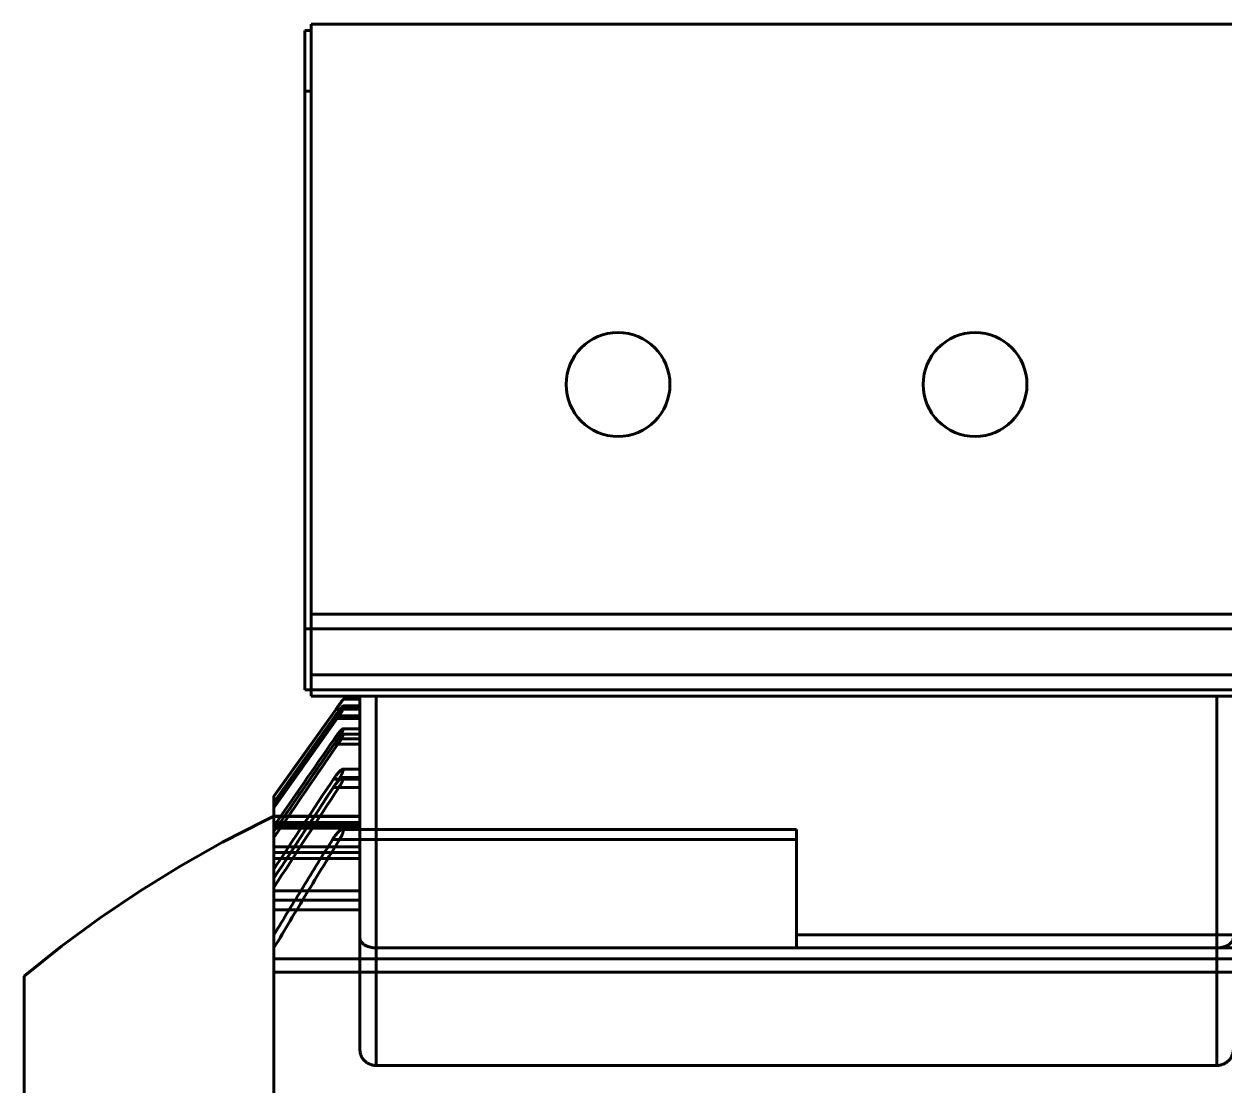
# Model space of a CAD drawing. Header units: millimetres. Extents: x -1437 to 2444, y -445 to 905.
# Drawn here: x 1240 to 1610, y 371 to 698 of the extents above; entities that cross this region are included whole.
import ezdxf

# ---------------------------------------------------------------- set-up
doc = ezdxf.new("R2010")
doc.units = ezdxf.units.MM
doc.layers.add('G-IMPT', color=8, linetype='Continuous', lineweight=40)

# ---------------------------------------------------------------- blocks, each defined once
blk = doc.blocks.new('A3-PCW-PUMP-300X250_dwg_11_PART_ligp6vd3nh57nxv0ca5b7lvza________in_ASM_CPKN_3e_250_400-7417975-前')
at = {"layer": 'G-IMPT', "lineweight": 60}
for p, q in [((1326.5, 696), (1326.5, 511.7)), ((1326.5, 677.3), (1326.5, 696)), ((1328.5, 696), (1326.5, 696)), ((1328.5, 516.31), (1328.5, 698)), ((1328.5, 698), (1627.5, 698)), ((1627.5, 698), (1328.5, 698)), ((1328.5, 698), (1328.5, 491)), ((1328.5, 677.3), (1328.5, 696)), ((1328.5, 696), (1328.5, 516.31)), ((1326.5, 493), (1326.5, 677.3)), ((1328.5, 677.3), (1326.5, 677.3)), ((1328.5, 497.61), (1328.5, 677.3)), ((1627.5, 516.31), (1328.5, 516.31)), ((1326.5, 511.7), (1326.5, 493)), ((1326.5, 511.7), (1629.5, 511.7)), ((1328.5, 497.61), (1627.5, 497.61)), ((1328.5, 491), (1328.5, 497.61)), ((1629.5, 493), (1326.5, 493)), ((1627.5, 491), (1328.5, 491)), ((1328.5, 491), (1627.5, 491)), ((1343.5, 490.06), (1338.34, 490.06)), ((1343.5, 491), (1343.5, 382.01)), ((1343.5, 491), (1343.5, 382.01)), ((1343.5, 491), (1348.5, 491)), ((1343.5, 416.51), (1343.5, 491)), ((1343.5, 491), (1348.5, 491)), ((1343.5, 490.06), (1343.5, 486.98)), ((1348.5, 377.27), (1348.5, 491)), ((1607.5, 491), (1348.5, 491)), ((1348.5, 413.49), (1348.5, 491)), ((1348.5, 491), (1607.5, 491)), ((1607.5, 377.27), (1607.5, 491)), ((1607.5, 491), (1612.5, 491)), ((1607.5, 413.49), (1607.5, 491)), ((1607.5, 491), (1612.5, 491)), ((1336.13, 486.98), (1317, 460.2)), ((1317, 460.2), (1336.13, 486.98)), ((1343.5, 484.93), (1335.9, 484.93)), ((1336.13, 486.98), (1343.5, 486.98)), ((1343.5, 486.98), (1336.18, 486.98)), ((1336.41, 484.93), (1343.5, 484.93)), ((1343.5, 487.22), (1338.32, 487.22)), ((1343.5, 488.01), (1338.33, 488.01)), ((1343.5, 488.01), (1343.5, 484.93)), ((1343.5, 487.22), (1343.5, 484.14)), ((1343.5, 486.98), (1343.5, 454.04)), ((1343.5, 453.97), (1343.5, 486.98)), ((1343.5, 452.1), (1343.5, 484.93)), ((1343.5, 484.93), (1343.5, 451.29)), ((1335.85, 484.14), (1343.5, 484.14)), ((1343.5, 484.14), (1336.45, 484.14)), ((1343.5, 484.14), (1343.5, 451.29)), ((1343.5, 450.34), (1343.5, 484.14)), ((1343.5, 477.88), (1335.62, 477.88)), ((1336.69, 477.88), (1343.5, 477.88)), ((1343.5, 479.34), (1338.27, 479.34)), ((1343.5, 480.96), (1338.28, 480.96)), ((1343.5, 480.96), (1343.5, 477.88)), ((1343.5, 479.34), (1343.5, 476.26)), ((1343.5, 477.88), (1343.5, 442.87)), ((1343.5, 444.62), (1343.5, 477.88)), ((1335.57, 476.26), (1343.5, 476.26)), ((1343.5, 476.26), (1336.73, 476.26)), ((1343.5, 440.97), (1343.5, 476.26)), ((1343.5, 476.26), (1343.5, 442.87)), ((1343.5, 468.53), (1338.19, 468.53)), ((1343.5, 468.53), (1343.5, 465.45)), ((1343.5, 462.92), (1335.29, 462.92)), ((1343.5, 465.45), (1335.34, 465.45)), ((1336.97, 465.45), (1343.5, 465.45)), ((1343.5, 462.92), (1337.01, 462.92)), ((1343.5, 466), (1338.17, 466)), ((1343.5, 466), (1343.5, 462.92)), ((1343.5, 465.45), (1343.5, 428.2)), ((1343.5, 431.01), (1343.5, 465.45)), ((1343.5, 425.2), (1343.5, 462.92)), ((1343.5, 428.2), (1343.5, 462.92)), ((1317, 454.04), (1317, 460.2)), ((1317, 460.2), (1317, 460.13)), ((1317, 453.97), (1317, 460.13)), ((1317, 458.31), (1317, 452.1)), ((1317, 458.31), (1317, 457.51)), ((1317, 451.29), (1317, 457.51)), ((1317, 457.51), (1317, 451.29)), ((1317, 457.51), (1317, 456.58)), ((1317, 456.58), (1317, 450.34)), ((1343.5, 454.04), (1317, 454.04)), ((1317, 454.04), (1317, 453.97)), ((1317, 454.04), (1317, 452.1)), ((1317, 453.97), (1317, 451.29)), ((1317, 453.97), (1343.5, 453.97)), ((1317, 452.1), (1343.5, 452.1)), ((1317, 452.1), (1317, 451.29)), ((1343.5, 452.1), (1343.5, 454.04)), ((1343.5, 453.97), (1343.5, 451.29)), ((1343.5, 451.29), (1317, 451.29)), ((1317, 451.29), (1317, 450.34)), ((1317, 451.29), (1317, 444.62)), ((1343.5, 451.29), (1317, 451.29)), ((1317, 451), (1317, 444.62)), ((1317, 451), (1317, 449.29)), ((1317, 450.34), (1343.5, 450.34)), ((1317, 450.34), (1317, 442.87)), ((1317, 442.87), (1317, 449.29)), ((1317, 449.29), (1317, 447.43)), ((1317, 449.29), (1317, 442.87)), ((1478, 449.97), (1338.06, 449.97)), ((1343.5, 451.29), (1343.5, 444.62)), ((1343.5, 450.34), (1343.5, 442.87)), ((1478, 449.97), (1478, 446.89)), ((1317, 447.43), (1317, 440.97)), ((1317, 444.62), (1343.5, 444.62)), ((1317, 444.62), (1317, 442.87)), ((1478, 446.89), (1335.06, 446.89)), ((1337.24, 446.89), (1478, 446.89)), ((1478, 417.48), (1478, 446.89)), ((1478, 446.89), (1478, 413.49)), ((1343.5, 442.87), (1317, 442.87)), ((1317, 442.87), (1317, 440.97)), ((1317, 442.87), (1317, 431.01)), ((1343.5, 442.87), (1317, 442.87)), ((1317, 440.97), (1343.5, 440.97)), ((1317, 440.97), (1317, 428.2)), ((1343.5, 442.87), (1343.5, 431.01)), ((1343.5, 440.97), (1343.5, 428.2)), ((1317, 431.01), (1317, 437.72)), ((1317, 437.72), (1317, 434.99)), ((1317, 428.2), (1317, 434.99)), ((1317, 434.99), (1317, 432.08)), ((1317, 434.99), (1317, 428.2)), ((1317, 432.08), (1317, 425.2)), ((1317, 431.01), (1317, 428.2)), ((1317, 431.01), (1343.5, 431.01)), ((1343.5, 428.2), (1317, 428.2)), ((1317, 428.2), (1317, 425.2)), ((1317, 428.2), (1317, 410.17)), ((1317, 428.2), (1343.5, 428.2)), ((1343.5, 428.2), (1343.5, 416.51)), ((1317, 425.2), (1343.5, 425.2)), ((1317, 425.2), (1317, 337)), ((1343.5, 425.2), (1343.5, 382.01)), ((1317, 417.48), (1317, 410.17)), ((1317, 417.48), (1317, 413.49)), ((1620.5, 417.48), (1478, 417.48)), ((1478, 417.48), (1478, 413.49)), ((1317, 406.04), (1317, 413.49)), ((1607.5, 413.49), (1348.5, 413.49)), ((1478, 413.49), (1620.5, 413.49)), ((1317, 410.17), (2073.6, 410.17)), ((1317, 410.17), (1317, 406.04)), ((1240, 183), (1240, 404.76)), ((2073.6, 406.04), (1317, 406.04)), ((1317, 406.04), (1317, 337)), ((1348.5, 377.27), (1607.5, 377.27))]:
    blk.add_line(p, q, dxfattribs=at)
at = {"layer": 'G-IMPT', "lineweight": 60, "flags": 128}
for points in [[(1336.18, 486.98), (1326.59, 473.56), (1317, 460.13)], [(1335.9, 484.93), (1326.45, 471.62), (1317, 458.31)], [(1317, 457.51), (1326.7, 471.22), (1336.41, 484.93)], [(1317, 457.51), (1326.42, 470.83), (1335.85, 484.14)], [(1336.45, 484.14), (1326.72, 470.36), (1317, 456.58)], [(1240, 404.76), (1251.56, 413.98), (1263.47, 422.73), (1275.73, 430.99), (1288.31, 438.76), (1301.18, 446.02), (1314.34, 452.76), (1317, 454.04)]]:
    blk.add_lwpolyline(points, dxfattribs=at)
at = {"layer": 'G-IMPT', "lineweight": 60}
for centre, radius, start, end in [((1423, 587), 16, 0, 180), ((1423, 587), 16, 0, 180), ((1533, 587), 16, 0, 180), ((1533, 587), 16, 0, 180), ((1423, 587), 16, 180, 0), ((1423, 587), 16, 180, 0), ((1533, 587), 16, 180, 0), ((1533, 587), 16, 180, 0), ((9883.44, -5429.86), 10389.81, 145.346764, 145.538172), ((11397.01, -6510.89), 12250.49, 145.215701, 145.368634), ((8635.17, -4540.14), 8856.16, 145.498236, 145.724266), ((9815.35, -5383.02), 10307.17, 145.356628, 145.538673), ((5020.75, -1971.11), 4416.68, 146.51815, 146.9906), ((5423.87, -2258.87), 4913.05, 146.32315, 146.71081), ((4636.49, -1699.6), 3945.01, 146.75869, 147.29266), ((4975.53, -1941.57), 4362.66, 146.55401, 146.99248)]:
    blk.add_arc(centre, radius, start, end, dxfattribs=at)
for points, knots in [([(1336.13, 486.98), (1336.25, 487.15), (1336.48, 487.47), (1336.77, 487.87), (1336.99, 488.18), (1337.15, 488.41), (1337.31, 488.63), (1337.46, 488.85), (1337.6, 489.05), (1337.74, 489.24), (1337.87, 489.42), (1337.99, 489.58), (1338.08, 489.72), (1338.17, 489.84), (1338.25, 489.94), (1338.32, 490.03), (1338.35, 490.08), (1338.32, 490.03), (1338.22, 489.89), (1338.11, 489.72), (1338.01, 489.58), (1337.9, 489.42), (1337.78, 489.24), (1337.64, 489.05), (1337.5, 488.85), (1337.35, 488.64), (1337.19, 488.41), (1337.03, 488.19), (1336.81, 487.87), (1336.53, 487.47), (1336.3, 487.15), (1336.18, 486.98)], [0, 0, 0, 0, 0.055556, 0.111111, 0.138889, 0.166667, 0.194444, 0.222222, 0.25, 0.277778, 0.305556, 0.333333, 0.361111, 0.388889, 0.416667, 0.444444, 0.5, 0.555556, 0.611111, 0.638889, 0.666667, 0.694444, 0.722222, 0.75, 0.777778, 0.805556, 0.833333, 0.861111, 0.888889, 0.944444, 1, 1, 1, 1]), ([(1335.85, 484.14), (1335.97, 484.3), (1336.21, 484.63), (1336.49, 485.03), (1336.72, 485.34), (1336.89, 485.56), (1337.06, 485.78), (1337.21, 485.99), (1337.37, 486.19), (1337.52, 486.37), (1337.66, 486.55), (1337.79, 486.71), (1337.91, 486.85), (1338.03, 486.97), (1338.13, 487.07), (1338.21, 487.15), (1338.27, 487.2), (1338.33, 487.23), (1338.36, 487.2), (1338.31, 487.07), (1338.23, 486.92), (1338.16, 486.78), (1338.08, 486.62), (1337.97, 486.44), (1337.85, 486.24), (1337.72, 486.03), (1337.59, 485.82), (1337.44, 485.59), (1337.29, 485.36), (1337.13, 485.12), (1336.97, 484.88), (1336.75, 484.55), (1336.57, 484.3), (1336.45, 484.14)], [0, 0, 0, 0, 0.055556, 0.111111, 0.138889, 0.166667, 0.194444, 0.222222, 0.25, 0.277778, 0.305556, 0.333333, 0.361111, 0.388889, 0.416667, 0.444444, 0.472222, 0.5, 0.555556, 0.611111, 0.638889, 0.666667, 0.694444, 0.722222, 0.75, 0.777778, 0.805556, 0.833333, 0.861111, 0.888889, 0.916667, 0.944444, 1, 1, 1, 1]), ([(1335.9, 484.93), (1336.13, 485.26), (1336.48, 485.74), (1336.93, 486.35), (1337.2, 486.71), (1337.41, 486.97), (1337.56, 487.16), (1337.7, 487.34), (1337.83, 487.5), (1337.94, 487.64), (1338.09, 487.8), (1338.2, 487.91), (1338.26, 487.97), (1338.3, 488), (1338.34, 488.01), (1338.35, 487.99), (1338.32, 487.91), (1338.27, 487.79), (1338.2, 487.65), (1338.13, 487.54), (1338.06, 487.41), (1337.94, 487.22), (1337.79, 486.97), (1337.57, 486.63), (1337.12, 485.95), (1336.71, 485.35), (1336.41, 484.93)], [0, 0, 0, 0, 0.111111, 0.166667, 0.222222, 0.25, 0.277778, 0.305556, 0.333333, 0.361111, 0.388889, 0.444444, 0.461806, 0.479167, 0.513889, 0.548611, 0.583333, 0.618056, 0.652778, 0.670139, 0.6875, 0.722222, 0.756944, 0.791667, 0.861111, 1, 1, 1, 1]), ([(1335.57, 476.26), (1335.69, 476.43), (1335.92, 476.75), (1336.21, 477.15), (1336.44, 477.46), (1336.61, 477.68), (1336.78, 477.89), (1336.95, 478.1), (1337.11, 478.29), (1337.27, 478.48), (1337.43, 478.65), (1337.57, 478.81), (1337.71, 478.95), (1337.84, 479.07), (1337.96, 479.17), (1338.07, 479.26), (1338.15, 479.31), (1338.26, 479.35), (1338.34, 479.33), (1338.35, 479.22), (1338.32, 479.07), (1338.27, 478.93), (1338.21, 478.78), (1338.13, 478.6), (1338.03, 478.4), (1337.93, 478.19), (1337.81, 477.97), (1337.67, 477.74), (1337.53, 477.5), (1337.38, 477.25), (1337.23, 477.01), (1337.02, 476.67), (1336.85, 476.43), (1336.73, 476.26)], [0, 0, 0, 0, 0.055556, 0.111111, 0.138889, 0.166667, 0.194444, 0.222222, 0.25, 0.277778, 0.305556, 0.333333, 0.361111, 0.388889, 0.416667, 0.444444, 0.472222, 0.5, 0.555556, 0.611111, 0.638889, 0.666667, 0.694444, 0.722222, 0.75, 0.777778, 0.805556, 0.833333, 0.861111, 0.888889, 0.916667, 0.944444, 1, 1, 1, 1]), ([(1335.62, 477.88), (1335.85, 478.21), (1336.31, 478.85), (1336.83, 479.52), (1337.16, 479.91), (1337.32, 480.09), (1337.47, 480.27), (1337.61, 480.42), (1337.75, 480.56), (1337.88, 480.69), (1337.99, 480.79), (1338.08, 480.86), (1338.14, 480.9), (1338.21, 480.94), (1338.28, 480.96), (1338.33, 480.94), (1338.35, 480.88), (1338.33, 480.76), (1338.29, 480.64), (1338.25, 480.52), (1338.2, 480.39), (1338.11, 480.2), (1337.98, 479.95), (1337.79, 479.6), (1337.38, 478.91), (1336.98, 478.3), (1336.69, 477.88)], [0, 0, 0, 0, 0.111111, 0.222222, 0.25, 0.277778, 0.305556, 0.333333, 0.361111, 0.388889, 0.416667, 0.444444, 0.461806, 0.479167, 0.513889, 0.548611, 0.583333, 0.618056, 0.652778, 0.670139, 0.6875, 0.722222, 0.756944, 0.791667, 0.861111, 1, 1, 1, 1]), ([(1335.34, 465.45), (1335.57, 465.79), (1336.02, 466.43), (1336.61, 467.16), (1337.05, 467.67), (1337.32, 467.94), (1337.52, 468.12), (1337.66, 468.25), (1337.8, 468.35), (1337.9, 468.42), (1337.98, 468.47), (1338.07, 468.51), (1338.17, 468.53), (1338.26, 468.53), (1338.31, 468.47), (1338.34, 468.36), (1338.34, 468.22), (1338.31, 468.05), (1338.24, 467.82), (1338.14, 467.57), (1337.99, 467.22), (1337.62, 466.5), (1337.25, 465.88), (1336.97, 465.45)], [0, 0, 0, 0, 0.111111, 0.222222, 0.277778, 0.333333, 0.361111, 0.388889, 0.416667, 0.444444, 0.461806, 0.479167, 0.513889, 0.548611, 0.583333, 0.618056, 0.652778, 0.6875, 0.722222, 0.756944, 0.791667, 0.861111, 1, 1, 1, 1]), ([(1335.29, 462.92), (1335.41, 463.08), (1335.63, 463.41), (1335.92, 463.81), (1336.15, 464.12), (1336.33, 464.34), (1336.5, 464.55), (1336.67, 464.76), (1336.84, 464.95), (1337.01, 465.13), (1337.17, 465.3), (1337.33, 465.45), (1337.48, 465.59), (1337.62, 465.71), (1337.76, 465.82), (1337.88, 465.9), (1338, 465.96), (1338.1, 465.99), (1338.19, 466), (1338.25, 465.99), (1338.3, 465.94), (1338.34, 465.84), (1338.35, 465.64), (1338.28, 465.37), (1338.18, 465.1), (1338.1, 464.89), (1338, 464.66), (1337.89, 464.43), (1337.76, 464.18), (1337.63, 463.93), (1337.49, 463.68), (1337.29, 463.34), (1337.12, 463.08), (1337.01, 462.92)], [0, 0, 0, 0, 0.055556, 0.111111, 0.138889, 0.166667, 0.194444, 0.222222, 0.25, 0.277778, 0.305556, 0.333333, 0.361111, 0.388889, 0.416667, 0.444444, 0.472222, 0.5, 0.527778, 0.555556, 0.583333, 0.611111, 0.666667, 0.722222, 0.75, 0.777778, 0.805556, 0.833333, 0.861111, 0.888889, 0.916667, 0.944444, 1, 1, 1, 1]), ([(1337.24, 446.89), (1337.35, 447.06), (1337.51, 447.32), (1337.69, 447.67), (1337.82, 447.93), (1337.94, 448.18), (1338.05, 448.43), (1338.14, 448.67), (1338.22, 448.9), (1338.28, 449.11), (1338.33, 449.38), (1338.36, 449.65), (1338.3, 449.83), (1338.22, 449.92), (1338.15, 449.96), (1338.06, 449.98), (1337.95, 449.96), (1337.83, 449.93), (1337.7, 449.86), (1337.56, 449.78), (1337.41, 449.68), (1337.26, 449.56), (1337.1, 449.42), (1336.93, 449.27), (1336.77, 449.11), (1336.59, 448.93), (1336.42, 448.74), (1336.25, 448.53), (1336.07, 448.32), (1335.9, 448.1), (1335.67, 447.8), (1335.39, 447.39), (1335.17, 447.06), (1335.06, 446.89)], [0, 0, 0, 0, 0.055556, 0.083333, 0.111111, 0.138889, 0.166667, 0.194444, 0.222222, 0.25, 0.277778, 0.333333, 0.388889, 0.416667, 0.444444, 0.472222, 0.5, 0.527778, 0.555556, 0.583333, 0.611111, 0.638889, 0.666667, 0.694444, 0.722222, 0.75, 0.777778, 0.805556, 0.833333, 0.861111, 0.888889, 0.944444, 1, 1, 1, 1]), ([(1348.5, 413.49), (1348.09, 413.5), (1347.28, 413.56), (1346.35, 413.78), (1345.68, 414.02), (1345.23, 414.24), (1344.82, 414.47), (1344.41, 414.78), (1344.14, 415.04), (1343.96, 415.26), (1343.86, 415.41), (1343.6, 415.82), (1343.5, 416.2), (1343.5, 416.51)], [0, 0, 0, 0, 0.142857, 0.285714, 0.357143, 0.428571, 0.5, 0.571429, 0.678571, 0.705357, 0.732143, 0.785714, 1, 1, 1, 1]), ([(1612.5, 416.51), (1612.5, 416.31), (1612.43, 415.9), (1612.15, 415.39), (1611.83, 415.01), (1611.53, 414.73), (1611.17, 414.47), (1610.77, 414.24), (1610.32, 414.02), (1609.65, 413.78), (1608.72, 413.56), (1607.91, 413.5), (1607.5, 413.49)], [0, 0, 0, 0, 0.142857, 0.285714, 0.357143, 0.428571, 0.5, 0.571429, 0.642857, 0.714286, 0.857143, 1, 1, 1, 1]), ([(1343.5, 382.01), (1343.5, 381.71), (1343.56, 381.1), (1343.81, 380.35), (1344.06, 379.85), (1344.24, 379.56), (1344.38, 379.35), (1344.54, 379.15), (1344.71, 378.95), (1344.89, 378.76), (1345.09, 378.57), (1345.3, 378.39), (1345.53, 378.22), (1345.77, 378.05), (1346.02, 377.91), (1346.29, 377.77), (1346.67, 377.6), (1347.08, 377.46), (1347.5, 377.37), (1347.94, 377.3), (1348.27, 377.28), (1348.5, 377.27)], [0, 0, 0, 0, 0.142857, 0.285714, 0.357143, 0.392857, 0.428571, 0.464286, 0.5, 0.535714, 0.571429, 0.607143, 0.642857, 0.678571, 0.714286, 0.75, 0.785714, 0.857143, 0.892857, 0.928571, 1, 1, 1, 1]), ([(1607.5, 377.27), (1607.73, 377.28), (1608.06, 377.3), (1608.5, 377.37), (1608.92, 377.46), (1609.33, 377.6), (1609.71, 377.77), (1609.98, 377.91), (1610.23, 378.05), (1610.47, 378.22), (1610.7, 378.39), (1610.91, 378.57), (1611.11, 378.75), (1611.36, 379.02), (1611.57, 379.29), (1611.76, 379.56), (1611.94, 379.85), (1612.19, 380.36), (1612.44, 381.1), (1612.5, 381.71), (1612.5, 382.01)], [0, 0, 0, 0, 0.071429, 0.107143, 0.142857, 0.214286, 0.25, 0.285714, 0.321429, 0.357143, 0.392857, 0.428571, 0.464286, 0.5, 0.571429, 0.607143, 0.642857, 0.714286, 0.857143, 1, 1, 1, 1])]:
    blk.add_open_spline(points, degree=3, knots=knots, dxfattribs=at)
for points in [[(1335.06, 446.89), (1332.02, 442.01), (1325.96, 432.23), (1319.98, 422.41), (1317, 417.48)], [(1317, 413.49), (1320.33, 419.08), (1327.03, 430.25), (1333.82, 441.35), (1337.24, 446.89)]]:
    blk.add_open_spline(points, degree=3, dxfattribs=at)

msp = doc.modelspace()

# ---------------------------------------------------------------- block references
at = {"layer": 'G-IMPT', "lineweight": 60}
msp.add_blockref('A3-PCW-PUMP-300X250_dwg_11_PART_ligp6vd3nh57nxv0ca5b7lvza________in_ASM_CPKN_3e_250_400-7417975-前', (0, 0), dxfattribs=at)

doc.saveas('drawing.dxf')
